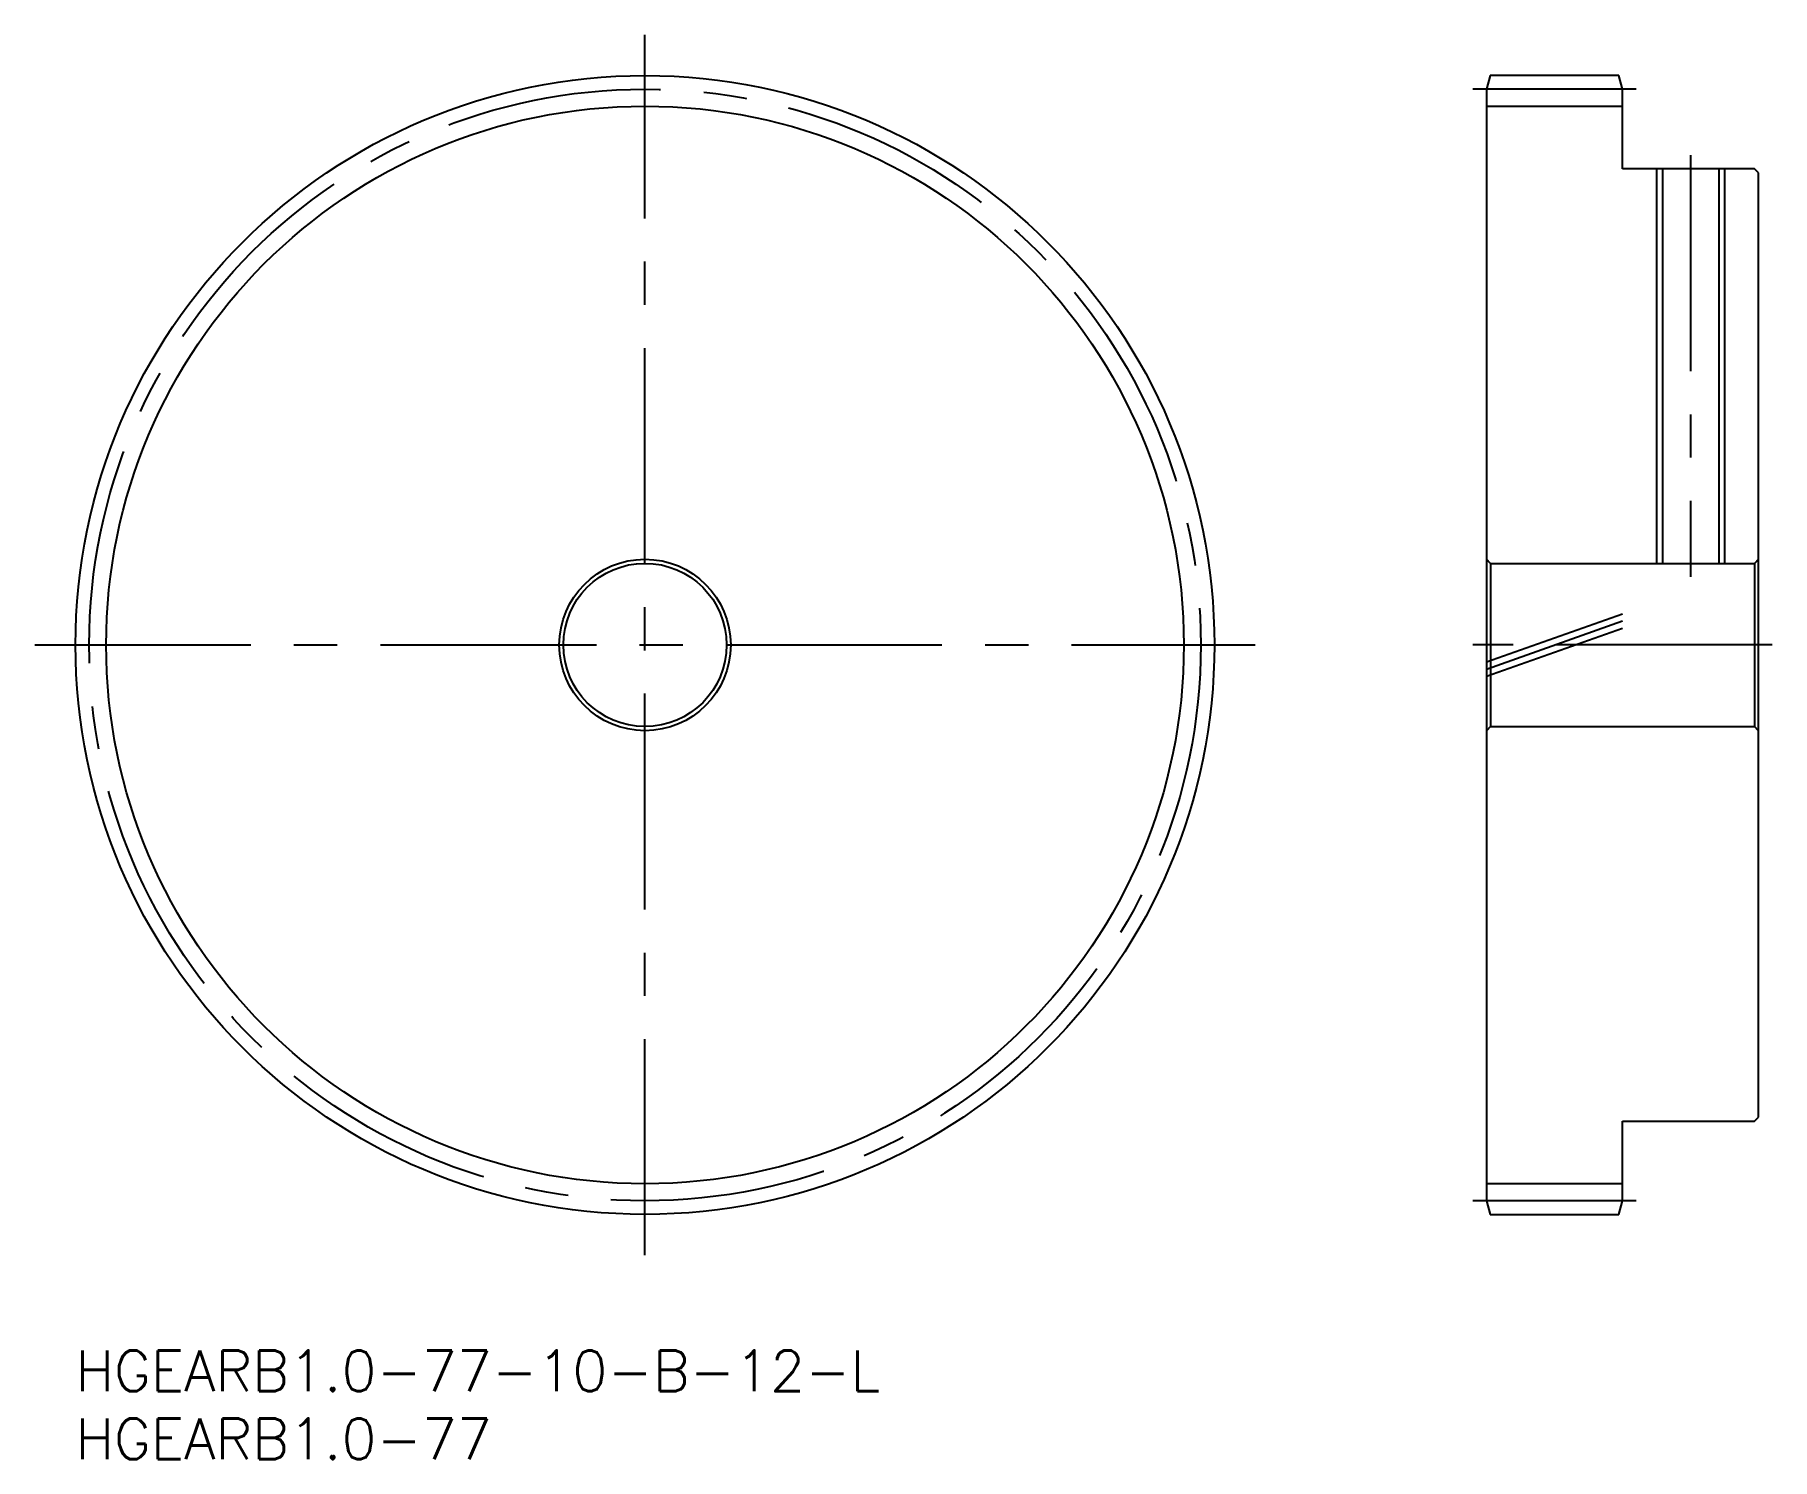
# Model space of a CAD drawing. Extents: x -3 to 125, y -8 to 97.
import ezdxf

# ---------------------------------------------------------------- set-up
doc = ezdxf.new("R2010")
doc.units = 0
doc.header["$LTSCALE"] = 0.5
doc.linetypes.add('CENTER', pattern=[50.8, 31.75, -6.35, 6.35, -6.35])
doc.linetypes.add('PHANTOM', pattern=[63.5, 31.75, -6.35, 6.35, -6.35, 6.35, -6.35])
for name, color, linetype in [('MSM_CENTER', 1, 'CENTER'), ('MSM_CONTINUOUS', 7, 'CONTINUOUS'), ('MSM_IMAGINARY', 6, 'PHANTOM'), ('MSM_NARROW', 5, 'CONTINUOUS'), ('MSM_PART_NUMBER', 7, 'CONTINUOUS')]:
    doc.layers.add(name, color=color, linetype=linetype)
doc.styles.get("Standard").update_dxf_attribs({"font": 'txt.shx', "height": 1, "bigfont": 'bigfont.shx'})

# ---------------------------------------------------------------- blocks, each defined once
blk = doc.blocks.new('*U19')
at = {"layer": 'MSM_PART_NUMBER'}
blk.add_text('HGEARB1.0-77-10-B-12-L', height=3, dxfattribs=at).set_placement((0, -2.98))
blk = doc.blocks.new('*U20')
at = {"layer": 'MSM_PART_NUMBER'}
blk.add_text('HGEARB1.0-77', height=3, dxfattribs=at).set_placement((0, -7.98))

msp = doc.modelspace()

# ---------------------------------------------------------------- linework, layer by layer
at = {"layer": 'MSM_CENTER'}
for p, q in [((41.85, 7.02), (41.85, 96.72)), ((114.7, 92.72), (102.7, 92.72)), ((118.7, 87.87), (118.7, 56.87)), ((-3, 51.87), (86.7, 51.87)), ((124.7, 51.87), (102.7, 51.87)), ((114.7, 11.02), (102.7, 11.02))]:
    msp.add_line(p, q, dxfattribs=at)
msp.add_circle((41.85, 51.87), 40.85, dxfattribs=at)
at = {"layer": 'MSM_CONTINUOUS'}
for p, q in [((103.97, 93.72), (103.7, 92.72)), ((113.43, 93.72), (103.97, 93.72)), ((113.7, 92.72), (113.43, 93.72)), ((103.7, 92.72), (103.7, 11.02)), ((113.7, 86.87), (113.7, 92.72)), ((103.7, 91.47), (113.7, 91.47)), ((123.4, 86.87), (113.7, 86.87)), ((116.63, 86.87), (116.63, 57.87)), ((120.77, 86.87), (120.77, 57.87)), ((123.7, 86.57), (123.4, 86.87)), ((123.7, 17.17), (123.7, 86.57)), ((104, 57.87), (103.7, 58.17)), ((104, 57.87), (104, 45.87)), ((104, 57.87), (123.4, 57.87)), ((123.7, 58.17), (123.4, 57.87)), ((123.4, 57.87), (123.4, 45.87)), ((104, 45.87), (103.7, 45.57)), ((104, 45.87), (123.4, 45.87)), ((123.7, 45.57), (123.4, 45.87)), ((113.7, 11.02), (113.7, 16.87)), ((113.7, 16.87), (123.4, 16.87)), ((123.4, 16.87), (123.7, 17.17)), ((113.7, 12.27), (103.7, 12.27)), ((103.7, 11.02), (103.97, 10.02)), ((113.43, 10.02), (113.7, 11.02)), ((103.97, 10.02), (113.43, 10.02))]:
    msp.add_line(p, q, dxfattribs=at)
for radius in [41.85, 6.3, 6]:
    msp.add_circle((41.85, 51.87), radius, dxfattribs=at)
at = {"layer": 'MSM_IMAGINARY'}
for p, q in [((103.7, 50.63), (113.7, 54.17)), ((103.7, 50.1), (113.7, 53.64)), ((103.7, 49.57), (113.7, 53.11))]:
    msp.add_line(p, q, dxfattribs=at)
at = {"layer": 'MSM_NARROW'}
for p, q in [((116.2, 86.87), (116.2, 57.87)), ((121.2, 86.87), (121.2, 57.87))]:
    msp.add_line(p, q, dxfattribs=at)
msp.add_circle((41.85, 51.87), 39.6, dxfattribs=at)

# ---------------------------------------------------------------- block references
at = {"layer": 'MSM_CONTINUOUS'}
for name in ['*U19', '*U20']:
    msp.add_blockref(name, (0, 0), dxfattribs=at)

doc.saveas('drawing.dxf')
